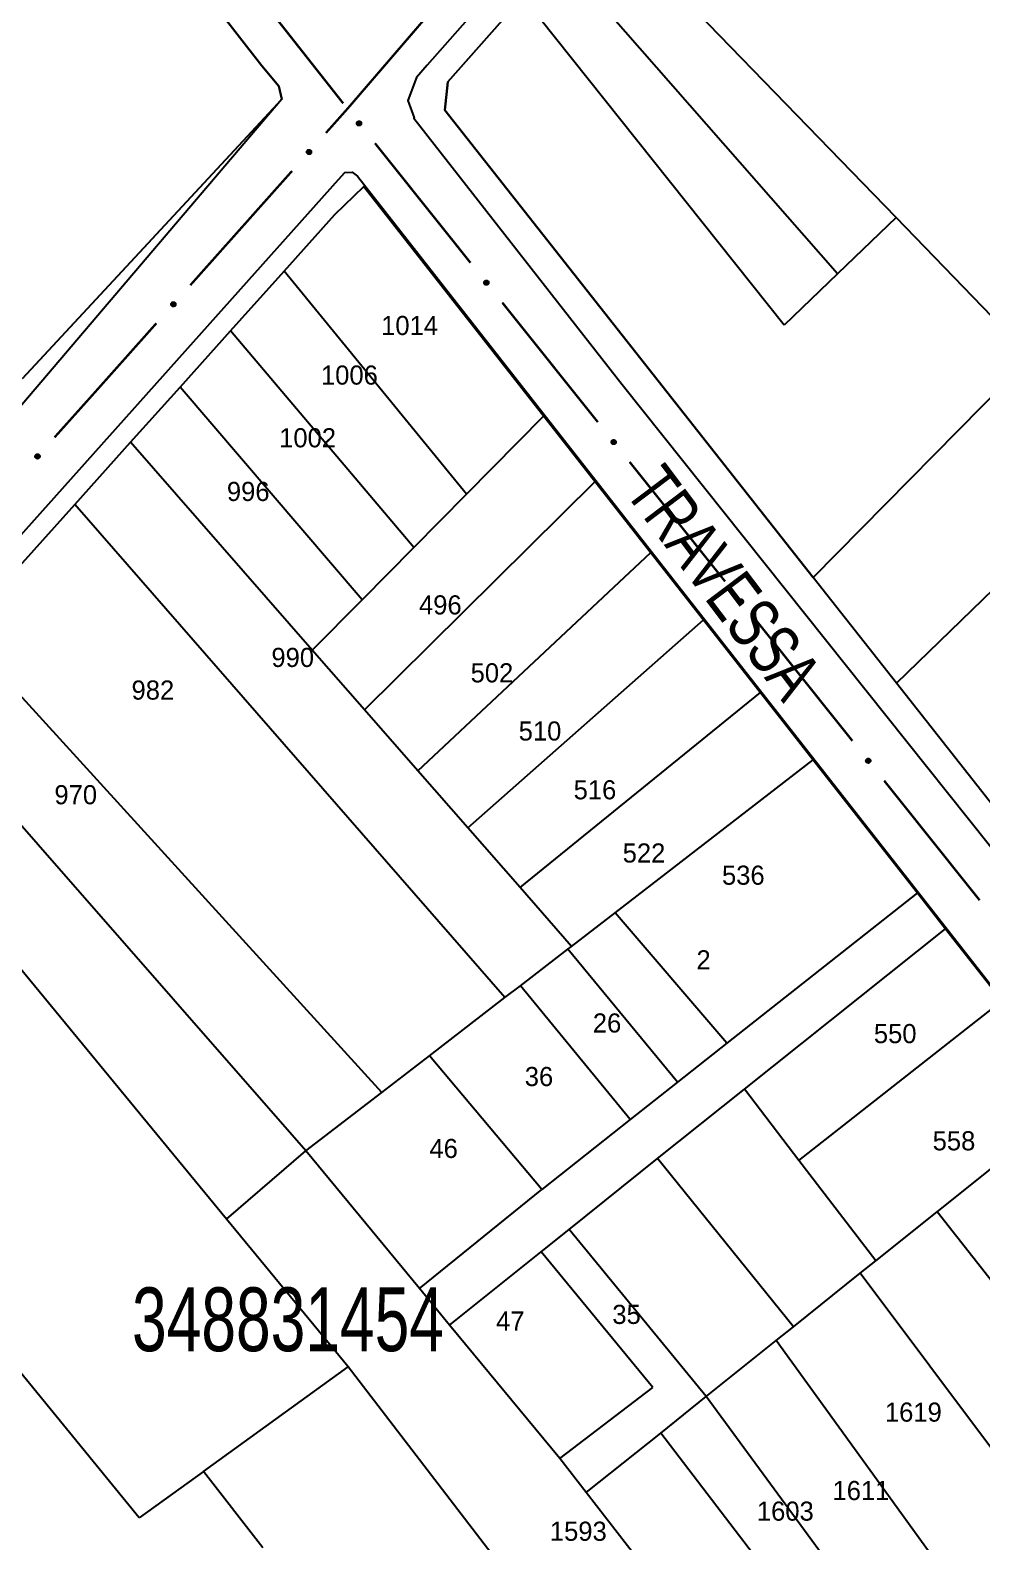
# Model space of a CAD drawing. Extents: x 200123 to 201542, y 4839549 to 4841240.
# Drawn here: x 200897.7 to 200972.4, y 4840148.3 to 4840266.9 of the extents above; entities that cross this region are included whole.
import ezdxf
from ezdxf.enums import TextEntityAlignment as Align

# ---------------------------------------------------------------- set-up
doc = ezdxf.new("R2010")
doc.units = 0
doc.header["$LTSCALE"] = 1.5
doc.header["$MEASUREMENT"] = 0
for name, color, linetype in [('CD_MALHA_LOTES', 7, 'CONTINUOUS'), ('CD_TXT_QUADRA', 2, 'CONTINUOUS'), ('RU-QUADRA', 210, 'CONTINUOUS'), ('SV-EIXO-RUA-PAV', 20, 'CONTINUOUS'), ('SV-RUA-PAVIM', 7, 'CONTINUOUS'), ('SV-TXT-RUA-PAV', 7, 'CONTINUOUS'), ('Th_NmrPort', 1, 'CONTINUOUS')]:
    doc.layers.add(name, color=color, linetype=linetype)
doc.styles.add('ARIAL', font='ARIAL.SHX')

msp = doc.modelspace()

# ---------------------------------------------------------------- linework, layer by layer
at = {"layer": 'CD_MALHA_LOTES', "linetype": 'Continuous', "flags": 128}
for points in [[(200863.74, 4840282.23), (200886.33, 4840300.35), (200888.43, 4840299.35), (200915.91, 4840264.07), (200917.24, 4840262.47), (200917.48, 4840261.45), (200897.15, 4840239.55)], [(200965.7, 4840215.64), (201041.16, 4840288.82)], [(200965.67, 4840252.17), (200942.33, 4840276.26)], [(200961.07, 4840247.76), (200939.2, 4840272.7)], [(200936.39, 4840269.5), (200930.5, 4840262.81), (200930.28, 4840260.59), (200959.16, 4840223.94)], [(200956.89, 4840243.74), (200936.39, 4840269.5)], [(200917.66, 4840247.96), (200921.65, 4840252.41), (200923.92, 4840254.61)], [(200923.92, 4840254.61), (200938.03, 4840236.62)], [(200965.67, 4840252.17), (200961.07, 4840247.76)], [(200976.24, 4840241.26), (200965.67, 4840252.17)], [(200913.46, 4840243.29), (200917.66, 4840247.96)], [(200931.97, 4840230.49), (200917.66, 4840247.96)], [(200961.07, 4840247.76), (200956.89, 4840243.74)], [(200909.51, 4840238.88), (200913.46, 4840243.29)], [(200927.83, 4840226.3), (200913.46, 4840243.29)], [(200959.16, 4840223.94), (200976.24, 4840241.26)], [(200905.61, 4840234.55), (200909.51, 4840238.88)], [(200923.78, 4840222.2), (200909.51, 4840238.88)], [(200931.97, 4840230.49), (200938.03, 4840236.62)], [(200938.03, 4840236.62), (200942.06, 4840231.47)], [(200901.23, 4840229.67), (200905.61, 4840234.55)], [(200919.87, 4840218.25), (200905.61, 4840234.55)], [(200923.96, 4840213.57), (200942.06, 4840231.47)], [(200927.83, 4840226.3), (200931.97, 4840230.49)], [(200942.06, 4840231.47), (200946.42, 4840225.9)], [(200892.33, 4840219.76), (200901.23, 4840229.67)], [(200934.98, 4840190.99), (200901.23, 4840229.67)], [(200923.78, 4840222.2), (200927.83, 4840226.3)], [(200928.15, 4840208.78), (200946.42, 4840225.9)], [(200946.42, 4840225.9), (200950.55, 4840220.63)], [(200965.7, 4840215.64), (200959.16, 4840223.94)], [(200919.87, 4840218.25), (200923.78, 4840222.2)], [(200932.07, 4840204.3), (200950.55, 4840220.63)], [(200950.55, 4840220.63), (200955.03, 4840214.92)], [(200925.32, 4840183.54), (200892.33, 4840219.76)], [(200923.96, 4840213.57), (200919.87, 4840218.25)], [(200988.18, 4840187.11), (200965.7, 4840215.64)], [(200919.37, 4840178.96), (200887.94, 4840214.87)], [(200936.17, 4840199.62), (200955.03, 4840214.92)], [(200955.03, 4840214.92), (200959.16, 4840209.64)], [(200928.15, 4840208.78), (200923.96, 4840213.57)], [(200913.13, 4840173.6), (200883.35, 4840209.76)], [(200943.62, 4840197.64), (200959.16, 4840209.64)], [(200959.16, 4840209.64), (200967.34, 4840199.21)], [(200932.07, 4840204.3), (200928.15, 4840208.78)], [(200936.17, 4840199.62), (200932.07, 4840204.3)], [(200940.2, 4840195), (200936.17, 4840199.62)], [(200967.34, 4840199.21), (200952.38, 4840187.41)], [(200967.34, 4840199.21), (200969.54, 4840196.39)], [(200940.2, 4840195), (200943.62, 4840197.64)], [(200952.38, 4840187.41), (200943.62, 4840197.64)], [(200953.77, 4840183.81), (200969.54, 4840196.39)], [(200969.54, 4840196.39), (200973.98, 4840190.73)], [(200939.92, 4840194.79), (200940.2, 4840195)], [(200936.2, 4840191.92), (200939.92, 4840194.79)], [(200948.52, 4840184.36), (200939.92, 4840194.79)], [(200934.98, 4840190.99), (200936.2, 4840191.92)], [(200944.8, 4840181.42), (200936.2, 4840191.92)], [(200929.07, 4840186.43), (200934.98, 4840190.99)], [(200958.04, 4840178.22), (200973.98, 4840190.73)], [(200952.38, 4840187.41), (200948.52, 4840184.36)], [(200925.32, 4840183.54), (200929.07, 4840186.43)], [(200937.87, 4840175.94), (200929.07, 4840186.43)], [(200948.52, 4840184.36), (200944.8, 4840181.42)], [(200919.37, 4840178.96), (200925.32, 4840183.54)], [(200946.96, 4840178.37), (200953.77, 4840183.81)], [(200958.04, 4840178.22), (200953.77, 4840183.81)], [(200944.8, 4840181.42), (200937.87, 4840175.94)], [(200913.13, 4840173.6), (200919.37, 4840178.96)], [(200928.28, 4840168.16), (200919.37, 4840178.96)], [(200940.02, 4840172.8), (200946.96, 4840178.37)], [(200957.63, 4840165.17), (200946.96, 4840178.37)], [(200964.08, 4840170.33), (200958.04, 4840178.22)], [(200968.88, 4840174.17), (200973.71, 4840178.03)], [(200928.28, 4840168.16), (200937.87, 4840175.94)], [(200922.68, 4840162.01), (200913.13, 4840173.6)], [(200964.08, 4840170.33), (200968.88, 4840174.17)], [(200991.55, 4840145.37), (200968.88, 4840174.17)], [(200937.83, 4840171.05), (200940.02, 4840172.8)], [(200950.76, 4840159.69), (200940.02, 4840172.8)], [(200930.64, 4840165.3), (200937.83, 4840171.05)], [(200946.58, 4840160.39), (200937.83, 4840171.05)], [(200962.86, 4840169.36), (200964.08, 4840170.33)], [(200957.63, 4840165.17), (200962.86, 4840169.36)], [(200984.72, 4840140.2), (200962.86, 4840169.36)], [(200930.64, 4840165.3), (200928.28, 4840168.16)], [(200939.29, 4840154.82), (200930.64, 4840165.3)], [(200950.76, 4840159.69), (200956.25, 4840164.08)], [(200956.25, 4840164.08), (200957.63, 4840165.17)], [(200977.49, 4840134.72), (200956.25, 4840164.08)], [(200906.29, 4840150.17), (200895.11, 4840163.86)], [(200911.33, 4840153.81), (200922.68, 4840162.01)], [(200956.08, 4840118.48), (200922.68, 4840162.01)], [(200939.29, 4840154.82), (200946.58, 4840160.39)], [(200947.2, 4840156.83), (200950.76, 4840159.69)], [(200972.11, 4840130.63), (200950.76, 4840159.69)], [(200941.35, 4840152.17), (200947.2, 4840156.83)], [(200968.12, 4840127.61), (200956.36, 4840143.36), (200957.02, 4840143.98), (200947.2, 4840156.83)], [(200941.35, 4840152.17), (200939.29, 4840154.82)], [(200911.33, 4840153.81), (200906.29, 4840150.17)], [(200915.99, 4840147.82), (200911.33, 4840153.81)], [(200951.09, 4840139.62), (200941.35, 4840152.17)]]:
    msp.add_lwpolyline(points, dxfattribs=at)
at = {"layer": 'RU-QUADRA', "linetype": 'Continuous', "flags": 128}
for points in [[(200897.15, 4840239.55), (200917.48, 4840261.45), (200917.24, 4840262.47), (200915.91, 4840264.07), (200888.43, 4840299.35)], [(201159.21, 4840274.3), (201007.89, 4840162.1), (200988.18, 4840187.11), (200965.7, 4840215.64), (200959.16, 4840223.94), (200930.28, 4840260.59), (200930.5, 4840262.81), (200936.39, 4840269.5)], [(200867.35, 4840142.53), (200861.05, 4840151.04), (200858.45, 4840154.54), (200848.54, 4840167.92), (200848.87, 4840171.36), (200856.28, 4840179.61), (200859.92, 4840183.67), (200863.93, 4840188.13), (200869.33, 4840194.14), (200874.06, 4840199.41), (200883.35, 4840209.76), (200887.94, 4840214.87), (200892.33, 4840219.76), (200901.23, 4840229.67), (200905.61, 4840234.55), (200909.51, 4840238.88), (200913.46, 4840243.29), (200917.66, 4840247.96), (200921.65, 4840252.41), (200923.92, 4840254.61), (201002.69, 4840154.1)]]:
    msp.add_lwpolyline(points, dxfattribs=at)
at = {"layer": 'SV-EIXO-RUA-PAV', "const_width": 0.18}
for points in [[(200922.29534, 4840261.134734), (200914.868578, 4840270.560401)], [(200928.800165, 4840267.883881), (200922.931469, 4840261.060509)], [(200922.63, 4840260.71), (200920.942042, 4840258.815109)], [(200922.931469, 4840261.060509), (200922.63, 4840260.71)], [(200932.279173, 4840248.631827), (200924.789161, 4840258.007311)], [(200918.281409, 4840255.828299), (200910.29951, 4840246.86787)], [(200942.265857, 4840236.131181), (200934.775844, 4840245.506665)], [(200907.638877, 4840243.88106), (200902.98277, 4840238.654143)], [(200902.89, 4840238.55), (200899.647314, 4840234.929263)], [(200902.98277, 4840238.654143), (200902.89, 4840238.55)], [(200952.252541, 4840223.630535), (200944.762528, 4840233.006019)], [(200955.84, 4840219.14), (200954.749212, 4840220.505373)], [(200955.997489, 4840218.942746), (200955.84, 4840219.14)], [(200962.236853, 4840211.127995), (200955.997489, 4840218.942746)], [(200972.219835, 4840198.624393), (200964.732599, 4840208.002094)]]:
    msp.add_lwpolyline(points, dxfattribs=at)
at = {"layer": 'SV-EIXO-RUA-PAV'}
for points in [[(200923.544501, 4840259.388927), (200923.495823, 4840259.393671), (200923.454957, 4840259.407703), (200923.424242, 4840259.429216), (200923.402056, 4840259.455305), (200923.382365, 4840259.484551), (200923.369018, 4840259.518417), (200923.36253, 4840259.559285), (200923.366947, 4840259.608149), (200923.384072, 4840259.649068), (200923.403553, 4840259.68031), (200923.429424, 4840259.70501), (200923.458155, 4840259.723662), (200923.493792, 4840259.736363), (200923.535272, 4840259.742534), (200923.584299, 4840259.736904), (200923.624269, 4840259.722872), (200923.653432, 4840259.701284), (200923.678099, 4840259.675117), (200923.697844, 4840259.645019), (200923.710755, 4840259.6117), (200923.716892, 4840259.569924), (200923.710694, 4840259.521608), (200923.697155, 4840259.481583), (200923.675981, 4840259.452124), (200923.649673, 4840259.428419), (200923.62058, 4840259.408313), (200923.587096, 4840259.393479), (200923.544501, 4840259.388927)], [(200919.789493, 4840257.355769), (200919.793005, 4840257.306987), (200919.786047, 4840257.264343), (200919.770008, 4840257.230446), (200919.748023, 4840257.204188), (200919.722507, 4840257.179858), (200919.691369, 4840257.161004), (200919.652174, 4840257.147734), (200919.603263, 4840257.143867), (200919.560047, 4840257.153866), (200919.525973, 4840257.167813), (200919.497273, 4840257.18916), (200919.474053, 4840257.214344), (200919.455538, 4840257.247336), (200919.442477, 4840257.287188), (200919.43978, 4840257.336464), (200919.446888, 4840257.378224), (200919.463263, 4840257.410603), (200919.484907, 4840257.439321), (200919.511255, 4840257.463848), (200919.541927, 4840257.482179), (200919.582076, 4840257.495256), (200919.630746, 4840257.497274), (200919.672477, 4840257.490661), (200919.705078, 4840257.474745), (200919.732871, 4840257.452799), (200919.757585, 4840257.427503), (200919.777841, 4840257.396991), (200919.789493, 4840257.355769)], [(200933.531185, 4840246.888281), (200933.482507, 4840246.893026), (200933.441641, 4840246.907057), (200933.410925, 4840246.928571), (200933.38874, 4840246.954659), (200933.369049, 4840246.983905), (200933.355702, 4840247.017771), (200933.349214, 4840247.058639), (200933.35363, 4840247.107503), (200933.370756, 4840247.148422), (200933.390236, 4840247.179664), (200933.416108, 4840247.204364), (200933.444839, 4840247.223017), (200933.480476, 4840247.235718), (200933.521956, 4840247.241888), (200933.570983, 4840247.236258), (200933.610953, 4840247.222227), (200933.640116, 4840247.200638), (200933.664783, 4840247.174471), (200933.684528, 4840247.144373), (200933.697439, 4840247.111054), (200933.703576, 4840247.069278), (200933.697378, 4840247.020962), (200933.683839, 4840246.980937), (200933.662665, 4840246.951479), (200933.636357, 4840246.927773), (200933.607264, 4840246.907667), (200933.57378, 4840246.892833), (200933.531185, 4840246.888281)], [(200909.146961, 4840245.40853), (200909.150473, 4840245.359748), (200909.143516, 4840245.317104), (200909.127476, 4840245.283207), (200909.105492, 4840245.256949), (200909.079975, 4840245.232619), (200909.048837, 4840245.213765), (200909.009642, 4840245.200494), (200908.960732, 4840245.196628), (200908.917515, 4840245.206626), (200908.883442, 4840245.220574), (200908.854741, 4840245.241921), (200908.831521, 4840245.267105), (200908.813006, 4840245.300097), (200908.799946, 4840245.339949), (200908.797249, 4840245.389224), (200908.804356, 4840245.430985), (200908.820731, 4840245.463364), (200908.842375, 4840245.492082), (200908.868724, 4840245.516608), (200908.899396, 4840245.53494), (200908.939544, 4840245.548017), (200908.988214, 4840245.550035), (200909.029946, 4840245.543422), (200909.062547, 4840245.527505), (200909.09034, 4840245.50556), (200909.115054, 4840245.480264), (200909.135309, 4840245.449752), (200909.146961, 4840245.40853)], [(200943.517869, 4840234.387635), (200943.469191, 4840234.39238), (200943.428325, 4840234.406411), (200943.397609, 4840234.427925), (200943.375424, 4840234.454013), (200943.355733, 4840234.483259), (200943.342386, 4840234.517125), (200943.335898, 4840234.557994), (200943.340314, 4840234.606857), (200943.35744, 4840234.647776), (200943.37692, 4840234.679018), (200943.402791, 4840234.703718), (200943.431523, 4840234.722371), (200943.467159, 4840234.735072), (200943.50864, 4840234.741242), (200943.557667, 4840234.735612), (200943.597637, 4840234.721581), (200943.6268, 4840234.699992), (200943.651467, 4840234.673826), (200943.671212, 4840234.643727), (200943.684122, 4840234.610408), (200943.69026, 4840234.568632), (200943.684062, 4840234.520316), (200943.670522, 4840234.480292), (200943.649349, 4840234.450833), (200943.623041, 4840234.427128), (200943.593948, 4840234.407021), (200943.560463, 4840234.392187), (200943.517869, 4840234.387635)], [(200898.490879, 4840233.473001), (200898.49426, 4840233.42421), (200898.487189, 4840233.381585), (200898.471059, 4840233.34773), (200898.449005, 4840233.321531), (200898.423424, 4840233.297269), (200898.392235, 4840233.278498), (200898.353005, 4840233.265332), (200898.304085, 4840233.261597), (200898.260895, 4840233.27171), (200898.226859, 4840233.285748), (200898.198216, 4840233.307172), (200898.175063, 4840233.332418), (200898.156636, 4840233.365459), (200898.143682, 4840233.405345), (200898.141116, 4840233.454628), (200898.148335, 4840233.496369), (200898.164796, 4840233.528705), (200898.186517, 4840233.557364), (200898.21293, 4840233.581821), (200898.243651, 4840233.60007), (200898.283834, 4840233.613041), (200898.332509, 4840233.614929), (200898.374223, 4840233.608204), (200898.406782, 4840233.592201), (200898.434516, 4840233.570182), (200898.459162, 4840233.54482), (200898.479336, 4840233.514254), (200898.490879, 4840233.473001)], [(200953.504552, 4840221.886989), (200953.455875, 4840221.891734), (200953.415009, 4840221.905766), (200953.384293, 4840221.927279), (200953.362107, 4840221.953367), (200953.342417, 4840221.982613), (200953.329069, 4840222.016479), (200953.322581, 4840222.057348), (200953.326998, 4840222.106212), (200953.344124, 4840222.14713), (200953.363604, 4840222.178372), (200953.389475, 4840222.203072), (200953.418207, 4840222.221725), (200953.453843, 4840222.234426), (200953.495324, 4840222.240596), (200953.544351, 4840222.234966), (200953.58432, 4840222.220935), (200953.613484, 4840222.199346), (200953.638151, 4840222.17318), (200953.657896, 4840222.143081), (200953.670806, 4840222.109762), (200953.676944, 4840222.067986), (200953.670745, 4840222.01967), (200953.657206, 4840221.979646), (200953.636033, 4840221.950187), (200953.609725, 4840221.926482), (200953.580632, 4840221.906375), (200953.547147, 4840221.891541), (200953.504552, 4840221.886989)], [(200963.488348, 4840209.384079), (200963.439672, 4840209.388838), (200963.39881, 4840209.402881), (200963.368101, 4840209.424404), (200963.345923, 4840209.450499), (200963.32624, 4840209.47975), (200963.312903, 4840209.51362), (200963.306427, 4840209.554491), (200963.310859, 4840209.603353), (200963.327996, 4840209.644267), (200963.347486, 4840209.675503), (200963.373364, 4840209.700195), (200963.402101, 4840209.71884), (200963.437742, 4840209.73153), (200963.479224, 4840209.737688), (200963.52825, 4840209.732043), (200963.568215, 4840209.718001), (200963.597372, 4840209.696403), (200963.622031, 4840209.670229), (200963.641767, 4840209.640125), (200963.654668, 4840209.606802), (200963.660793, 4840209.565024), (200963.65458, 4840209.51671), (200963.641029, 4840209.47669), (200963.619847, 4840209.447237), (200963.593532, 4840209.42354), (200963.564433, 4840209.403442), (200963.530944, 4840209.388618), (200963.488348, 4840209.384079)]]:
    msp.add_lwpolyline(points, close=True, dxfattribs=at)
for points in [[(200923.544501, 4840259.388927), (200923.36253, 4840259.559285)], [(200923.587096, 4840259.393479), (200923.366947, 4840259.608149)], [(200923.566679, 4840259.392982), (200923.368408, 4840259.582138)], [(200923.495823, 4840259.393671), (200923.369018, 4840259.518417)], [(200923.518091, 4840259.392589), (200923.370719, 4840259.533336)], [(200923.600996, 4840259.40468), (200923.378026, 4840259.624752)], [(200923.472493, 4840259.40157), (200923.381988, 4840259.495183)], [(200923.454957, 4840259.407703), (200923.382365, 4840259.484551)], [(200923.62058, 4840259.408313), (200923.384072, 4840259.649068)], [(200923.631907, 4840259.420641), (200923.395524, 4840259.659689)], [(200923.649673, 4840259.428419), (200923.403553, 4840259.68031)], [(200923.661543, 4840259.442571), (200923.419627, 4840259.692917)], [(200923.675981, 4840259.452124), (200923.429424, 4840259.70501)], [(200923.685003, 4840259.470045), (200923.446065, 4840259.712291)], [(200923.697155, 4840259.481583), (200923.458155, 4840259.723662)], [(200923.703352, 4840259.503916), (200923.479745, 4840259.726973)], [(200923.710694, 4840259.521608), (200923.493792, 4840259.736363)], [(200923.710201, 4840259.547811), (200923.516832, 4840259.73739)], [(200923.716892, 4840259.569924), (200923.535272, 4840259.742534)], [(200923.708527, 4840259.593629), (200923.564991, 4840259.733947)], [(200923.710755, 4840259.6117), (200923.584299, 4840259.736904)], [(200923.701094, 4840259.631353), (200923.608671, 4840259.725181)], [(200923.697844, 4840259.645019), (200923.624269, 4840259.722872)], [(200919.541927, 4840257.482179), (200919.43978, 4840257.336464)], [(200919.582076, 4840257.495256), (200919.442477, 4840257.287188)], [(200919.560115, 4840257.483023), (200919.445942, 4840257.317928)], [(200919.511255, 4840257.463848), (200919.446888, 4840257.378224)], [(200919.524179, 4840257.46935), (200919.447236, 4840257.36246)], [(200919.604999, 4840257.492381), (200919.450651, 4840257.269876)], [(200919.630746, 4840257.497274), (200919.455538, 4840257.247336)], [(200919.64942, 4840257.493013), (200919.467158, 4840257.23507)], [(200919.672477, 4840257.490661), (200919.474053, 4840257.214344)], [(200919.685895, 4840257.480623), (200919.487296, 4840257.204339)], [(200919.705078, 4840257.474745), (200919.497273, 4840257.18916)], [(200919.716924, 4840257.462119), (200919.510842, 4840257.181538)], [(200919.732871, 4840257.452799), (200919.525973, 4840257.167813)], [(200919.743527, 4840257.436594), (200919.54765, 4840257.163368)], [(200919.757585, 4840257.427503), (200919.560047, 4840257.153866)], [(200919.764461, 4840257.408809), (200919.585033, 4840257.151996)], [(200919.777841, 4840257.396991), (200919.603263, 4840257.143867)], [(200919.781765, 4840257.376949), (200919.628658, 4840257.149683)], [(200919.789493, 4840257.355769), (200919.652174, 4840257.147734)], [(200919.790326, 4840257.32912), (200919.676376, 4840257.160171)], [(200919.793005, 4840257.306987), (200919.691369, 4840257.161004)], [(200919.789143, 4840257.282661), (200919.712089, 4840257.177697)], [(200919.786047, 4840257.264343), (200919.722507, 4840257.179858)], [(200933.531185, 4840246.888281), (200933.349214, 4840247.058639)], [(200933.57378, 4840246.892833), (200933.35363, 4840247.107503)], [(200933.553362, 4840246.892336), (200933.355092, 4840247.081492)], [(200933.58768, 4840246.904034), (200933.36471, 4840247.124106)], [(200933.607264, 4840246.907667), (200933.370756, 4840247.148422)], [(200933.618591, 4840246.919996), (200933.382208, 4840247.159043)], [(200933.636357, 4840246.927773), (200933.390236, 4840247.179664)], [(200933.648227, 4840246.941925), (200933.406311, 4840247.192271)], [(200933.662665, 4840246.951479), (200933.416108, 4840247.204364)], [(200933.671686, 4840246.969399), (200933.432749, 4840247.211645)], [(200933.683839, 4840246.980937), (200933.444839, 4840247.223017)], [(200933.690036, 4840247.00327), (200933.466429, 4840247.226327)], [(200933.697378, 4840247.020962), (200933.480476, 4840247.235718)], [(200933.696885, 4840247.047165), (200933.503516, 4840247.236744)], [(200933.703576, 4840247.069278), (200933.521956, 4840247.241888)], [(200933.695211, 4840247.092983), (200933.551675, 4840247.233302)], [(200933.697439, 4840247.111054), (200933.570983, 4840247.236258)], [(200933.687778, 4840247.130707), (200933.595355, 4840247.224535)], [(200933.684528, 4840247.144373), (200933.610953, 4840247.222227)], [(200933.482507, 4840246.893026), (200933.355702, 4840247.017771)], [(200933.504775, 4840246.891943), (200933.357403, 4840247.03269)], [(200933.459177, 4840246.900924), (200933.368671, 4840246.994537)], [(200933.441641, 4840246.907057), (200933.369049, 4840246.983905)], [(200908.899396, 4840245.53494), (200908.797249, 4840245.389224)], [(200908.939544, 4840245.548017), (200908.799946, 4840245.339949)], [(200908.917584, 4840245.535784), (200908.803411, 4840245.370688)], [(200908.868724, 4840245.516608), (200908.804356, 4840245.430985)], [(200908.881648, 4840245.522111), (200908.804705, 4840245.415221)], [(200908.962467, 4840245.545141), (200908.808119, 4840245.322637)], [(200908.988214, 4840245.550035), (200908.813006, 4840245.300097)], [(200909.006889, 4840245.545774), (200908.824626, 4840245.287831)], [(200909.029946, 4840245.543422), (200908.831521, 4840245.267105)], [(200909.043364, 4840245.533384), (200908.844764, 4840245.2571)], [(200909.062547, 4840245.527505), (200908.854741, 4840245.241921)], [(200909.074393, 4840245.51488), (200908.86831, 4840245.234298)], [(200909.09034, 4840245.50556), (200908.883442, 4840245.220574)], [(200909.100995, 4840245.489355), (200908.905119, 4840245.216129)], [(200909.115054, 4840245.480264), (200908.917515, 4840245.206626)], [(200909.12193, 4840245.46157), (200908.942502, 4840245.204757)], [(200909.135309, 4840245.449752), (200908.960732, 4840245.196628)], [(200909.139233, 4840245.42971), (200908.986126, 4840245.202444)], [(200909.146961, 4840245.40853), (200909.009642, 4840245.200494)], [(200909.147795, 4840245.381881), (200909.033844, 4840245.212932)], [(200909.150473, 4840245.359748), (200909.048837, 4840245.213765)], [(200909.146612, 4840245.335422), (200909.069558, 4840245.230458)], [(200909.143516, 4840245.317104), (200909.079975, 4840245.232619)], [(200943.517869, 4840234.387635), (200943.335898, 4840234.557994)], [(200943.560463, 4840234.392187), (200943.340314, 4840234.606857)], [(200943.540046, 4840234.39169), (200943.341775, 4840234.580846)], [(200943.469191, 4840234.39238), (200943.342386, 4840234.517125)], [(200943.491459, 4840234.391297), (200943.344087, 4840234.532044)], [(200943.574364, 4840234.403388), (200943.351394, 4840234.62346)], [(200943.445861, 4840234.400278), (200943.355355, 4840234.493891)], [(200943.428325, 4840234.406411), (200943.355733, 4840234.483259)], [(200943.593948, 4840234.407021), (200943.35744, 4840234.647776)], [(200943.605274, 4840234.41935), (200943.368892, 4840234.658397)], [(200943.623041, 4840234.427128), (200943.37692, 4840234.679018)], [(200943.63491, 4840234.441279), (200943.392995, 4840234.691625)], [(200943.649349, 4840234.450833), (200943.402791, 4840234.703718)], [(200943.65837, 4840234.468754), (200943.419433, 4840234.711)], [(200943.670522, 4840234.480292), (200943.431523, 4840234.722371)], [(200943.67672, 4840234.502625), (200943.453113, 4840234.725681)], [(200943.684062, 4840234.520316), (200943.467159, 4840234.735072)], [(200943.683569, 4840234.546519), (200943.4902, 4840234.736098)], [(200943.69026, 4840234.568632), (200943.50864, 4840234.741242)], [(200943.681895, 4840234.592337), (200943.538359, 4840234.732656)], [(200943.684122, 4840234.610408), (200943.557667, 4840234.735612)], [(200943.674462, 4840234.630061), (200943.582039, 4840234.723889)], [(200943.671212, 4840234.643727), (200943.597637, 4840234.721581)], [(200898.243651, 4840233.60007), (200898.141116, 4840233.454628)], [(200898.283834, 4840233.613041), (200898.143682, 4840233.405345)], [(200898.261841, 4840233.600866), (200898.147228, 4840233.436075)], [(200898.21293, 4840233.581821), (200898.148335, 4840233.496369)], [(200898.225869, 4840233.587289), (200898.148641, 4840233.480604)], [(200898.30675, 4840233.610104), (200898.151809, 4840233.388011)], [(200898.332509, 4840233.614929), (200898.156636, 4840233.365459)], [(200898.351172, 4840233.610618), (200898.168223, 4840233.353162)], [(200898.374223, 4840233.608204), (200898.175063, 4840233.332418)], [(200898.387614, 4840233.598131), (200898.188279, 4840233.322378)], [(200898.406782, 4840233.592201), (200898.198216, 4840233.307172)], [(200898.418594, 4840233.579544), (200898.211764, 4840233.299513)], [(200898.434516, 4840233.570182), (200898.226859, 4840233.285748)], [(200898.445128, 4840233.553949), (200898.248524, 4840233.281245)], [(200898.459162, 4840233.54482), (200898.260895, 4840233.27171)], [(200898.465988, 4840233.526108), (200898.285876, 4840233.269774)], [(200898.479336, 4840233.514254), (200898.304085, 4840233.261597)], [(200898.483207, 4840233.494201), (200898.329495, 4840233.267345)], [(200898.490879, 4840233.473001), (200898.353005, 4840233.265332)], [(200898.491641, 4840233.44635), (200898.37724, 4840233.277705)], [(200898.49426, 4840233.42421), (200898.392235, 4840233.278498)], [(200898.490334, 4840233.399894), (200898.413001, 4840233.295136)], [(200898.487189, 4840233.381585), (200898.423424, 4840233.297269)], [(200953.591958, 4840221.918704), (200953.355576, 4840222.157751)], [(200953.609725, 4840221.926482), (200953.363604, 4840222.178372)], [(200953.621594, 4840221.940633), (200953.379679, 4840222.190979)], [(200953.636033, 4840221.950187), (200953.389475, 4840222.203072)], [(200953.645054, 4840221.968108), (200953.406116, 4840222.210354)], [(200953.657206, 4840221.979646), (200953.418207, 4840222.221725)], [(200953.663404, 4840222.001979), (200953.439797, 4840222.225035)], [(200953.670745, 4840222.01967), (200953.453843, 4840222.234426)], [(200953.670253, 4840222.045873), (200953.476884, 4840222.235452)], [(200953.676944, 4840222.067986), (200953.495324, 4840222.240596)], [(200953.668579, 4840222.091691), (200953.525042, 4840222.23201)], [(200953.670806, 4840222.109762), (200953.544351, 4840222.234966)], [(200953.661146, 4840222.129416), (200953.568723, 4840222.223243)], [(200953.657896, 4840222.143081), (200953.58432, 4840222.220935)], [(200953.504552, 4840221.886989), (200953.322581, 4840222.057348)], [(200953.547147, 4840221.891541), (200953.326998, 4840222.106212)], [(200953.52673, 4840221.891045), (200953.328459, 4840222.0802)], [(200953.455875, 4840221.891734), (200953.329069, 4840222.016479)], [(200953.478142, 4840221.890651), (200953.33077, 4840222.031398)], [(200953.561048, 4840221.902742), (200953.338078, 4840222.122814)], [(200953.432545, 4840221.899632), (200953.342039, 4840221.993245)], [(200953.415009, 4840221.905766), (200953.342417, 4840221.982613)], [(200953.580632, 4840221.906375), (200953.344124, 4840222.14713)], [(200963.488348, 4840209.384079), (200963.306427, 4840209.554491)], [(200963.530944, 4840209.388618), (200963.310859, 4840209.603353)], [(200963.510527, 4840209.388127), (200963.312312, 4840209.577342)], [(200963.439672, 4840209.388838), (200963.312903, 4840209.51362)], [(200963.461939, 4840209.387748), (200963.314609, 4840209.528539)], [(200963.544848, 4840209.399814), (200963.321943, 4840209.619953)], [(200963.416344, 4840209.396743), (200963.325866, 4840209.490383)], [(200963.39881, 4840209.402881), (200963.32624, 4840209.47975)], [(200963.564433, 4840209.403442), (200963.327996, 4840209.644267)], [(200963.575763, 4840209.415767), (200963.339451, 4840209.654885)], [(200963.593532, 4840209.42354), (200963.347486, 4840209.675503)], [(200963.605406, 4840209.437688), (200963.363564, 4840209.688105)], [(200963.619847, 4840209.447237), (200963.373364, 4840209.700195)], [(200963.628874, 4840209.465155), (200963.390008, 4840209.707472)], [(200963.641029, 4840209.47669), (200963.402101, 4840209.71884)], [(200963.647233, 4840209.499021), (200963.423692, 4840209.722143)], [(200963.65458, 4840209.51671), (200963.437742, 4840209.73153)], [(200963.654095, 4840209.542913), (200963.460782, 4840209.732549)], [(200963.660793, 4840209.565024), (200963.479224, 4840209.737688)], [(200963.652435, 4840209.588732), (200963.50894, 4840209.729093)], [(200963.654668, 4840209.606802), (200963.52825, 4840209.732043)], [(200963.645013, 4840209.626458), (200963.552618, 4840209.720313)], [(200963.641767, 4840209.640125), (200963.568215, 4840209.718001)]]:
    msp.add_lwpolyline(points, dxfattribs=at)
at = {"layer": 'SV-RUA-PAVIM', "linetype": 'Continuous'}
msp.add_polyline3d([(200978.97, 4840321.06, 2.44), (200964.46, 4840304.46, 3.88), (200928.88, 4840264.13, 3.65), (200928.04, 4840263.17, 3.65), (200927.36, 4840261.36, 3.65), (200927.37, 4840261.36, 3.65), (200927.85, 4840260, 3.65), (200927.84, 4840259.98, 3.65), (200944.17, 4840239.09, 3.65), (200993.69, 4840177, 5.36), (201007.44, 4840159.27, 5.37), (201009.57, 4840158.61, 5.37), (201042.16, 4840182.68, 4.73), (201159.21, 4840269.8, 4.73)], dxfattribs=at)
for points in [[(200845.29, 4840178.6, 3.76), (200842.09, 4840175.54, 3.76), (200840.28, 4840176.1, 3.76), (200799.03, 4840229.24, 3.71), (200798.45, 4840230.6, 3.71), (200799.05, 4840232.34, 3.71), (200804.58, 4840237.07, 3.71), (200883.64, 4840300.58, 3.44), (200886.33, 4840300.35, 3.41), (200888.43, 4840299.35, 3.43), (200915.91, 4840264.07, 3.44), (200917.24, 4840262.47, 3.44), (200917.48, 4840261.45, 3.44), (200888.43, 4840227.35, 3.64)], [(200848.94, 4840164.57, 3.72), (200846.67, 4840167.55, 3.72), (200846.28, 4840169.44, 3.72), (200847.09, 4840171.42, 3.72), (200921.92, 4840255.17, 3.91), (200922.43, 4840255.7, 3.91), (200922.99, 4840255.73, 3.91), (200923.41, 4840255.43, 3.91), (200969.03, 4840197.18, 3.91), (201003.68, 4840152.93, 4.15), (201003.35, 4840151.45, 4.15), (200915.79, 4840085.28, 4.99), (200913.31, 4840084.49, 5), (200911.21, 4840084.86, 4.99), (200909.53, 4840085.98, 4.99), (200908.02, 4840087.89, 4.99)]]:
    msp.add_polyline3d(points, close=True, dxfattribs=at)

# ---------------------------------------------------------------- texts
at = {"layer": 'CD_TXT_QUADRA', "style": 'ARIAL', "width": 0.7}
msp.add_text('348831454', height=5, dxfattribs=at).set_placement((200905.73, 4840163.25))
at = {"layer": 'SV-TXT-RUA-PAV', "style": 'ARIAL', "width": 0.7}
msp.add_text('TRAVESSA', height=4, rotation=307, dxfattribs=at).set_placement((200944.29, 4840230.67))
at = {"layer": 'Th_NmrPort', "color": 1}
for s, p in [('1014', (200925.271366, 4840243.710857)), ('1006', (200920.551366, 4840239.820857)), ('1002', (200917.271366, 4840234.900857)), ('996', (200913.171366, 4840230.690857)), ('496', (200928.241695, 4840221.792086)), ('990', (200916.661366, 4840217.670857)), ('502', (200932.291695, 4840216.462086)), ('982', (200905.691366, 4840215.110857)), ('510', (200936.06134, 4840211.899825)), ('516', (200940.37134, 4840207.289825)), ('970', (200899.641366, 4840206.900857)), ('522', (200944.220574, 4840202.329912)), ('536', (200952.010574, 4840200.589912)), ('2', (200950.006095, 4840193.950059)), ('26', (200941.878613, 4840188.995563)), ('550', (200963.925563, 4840188.161387)), ('36', (200936.538613, 4840184.795563)), ('46', (200929.058613, 4840179.155563)), ('558', (200968.535563, 4840179.751387)), ('35', (200943.408613, 4840166.135563)), ('47', (200934.288613, 4840165.615563)), ('1619', (200964.791064, 4840158.470368)), ('1611', (200960.681064, 4840152.320368)), ('1603', (200954.74676, 4840150.703103)), ('1593', (200938.506965, 4840149.12585))]:
    msp.add_text(s, height=1.5, dxfattribs=at).set_placement(p, align=Align.MIDDLE_LEFT)

doc.saveas('drawing.dxf')
